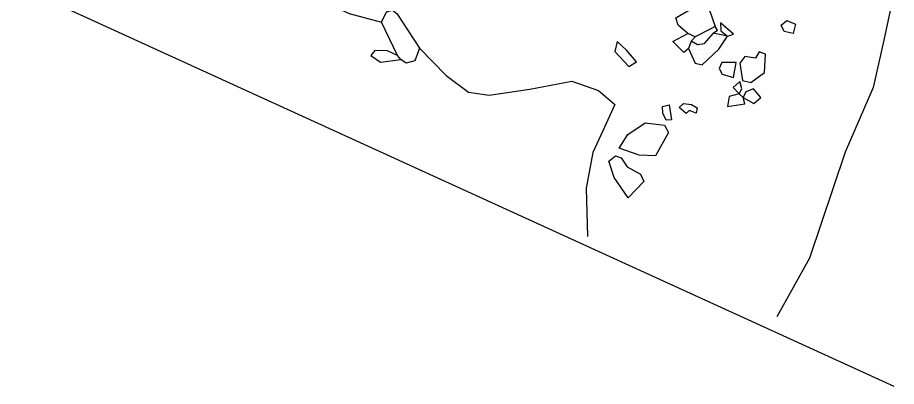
# Model space of a CAD drawing. Header units: metres. Extents: x 3.74 to 6.25, y -20.83 to -16.7.
# Drawn here: x 3.743 to 6.255, y -20.826 to -19.772 of the extents above; entities that cross this region are included whole.
import ezdxf

# ---------------------------------------------------------------- set-up
doc = ezdxf.new("R2010")
doc.units = ezdxf.units.M
doc.header["$LTSCALE"] = 25
doc.header["$MEASUREMENT"] = 0
doc.linetypes.add('STRICHPUNKTX2', pattern=[2, 1, -0.5, 0, -0.5])
doc.layers.get('0').update_dxf_attribs({"linetype": 'CONTINUOUS'})
for name, color, linetype in [('BEFUND', 1, 'CONTINUOUS'), ('GRABUNGSGRENZE', 3, 'STRICHPUNKTX2'), ('STEINE', 4, 'CONTINUOUS'), ('STEINESCHRAFF', 4, 'CONTINUOUS')]:
    doc.layers.add(name, color=color, linetype=linetype)

# ---------------------------------------------------------------- blocks, each defined once
blk = doc.blocks.new('*X6')
at = {"color": 0}
for p, q in [((576.25, -1980), (576.25, -1980)), ((576.875, -1981.25), (576.875, -1981.25)), ((578.125, -1981.25), (578.125, -1981.25)), ((571.875, -1983.75), (571.875, -1983.75)), ((572.5, -1982.5), (572.5, -1982.5)), ((573.125, -1983.75), (573.125, -1983.75)), ((573.75, -1982.5), (573.75, -1982.5)), ((574.375, -1983.75), (574.375, -1983.75)), ((575, -1982.5), (575, -1982.5)), ((575.625, -1983.75), (575.625, -1983.75)), ((576.25, -1982.5), (576.25, -1982.5)), ((566.875, -1986.25), (566.875, -1986.25)), ((567.5, -1985), (567.5, -1985)), ((568.125, -1986.25), (568.125, -1986.25)), ((568.75, -1985), (568.75, -1985)), ((569.375, -1986.25), (569.375, -1986.25)), ((570, -1985), (570, -1985)), ((570.625, -1986.25), (570.625, -1986.25)), ((571.25, -1985), (571.25, -1985)), ((571.875, -1986.25), (571.875, -1986.25)), ((572.5, -1985), (572.5, -1985)), ((573.125, -1986.25), (573.125, -1986.25)), ((573.75, -1985), (573.75, -1985)), ((574.375, -1986.25), (574.375, -1986.25)), ((575, -1985), (575, -1985)), ((567.5, -1987.5), (567.5, -1987.5)), ((568.125, -1988.75), (568.125, -1988.75)), ((568.75, -1987.5), (568.75, -1987.5)), ((569.375, -1988.75), (569.375, -1988.75)), ((570, -1987.5), (570, -1987.5)), ((570.625, -1988.75), (570.625, -1988.75)), ((571.25, -1987.5), (571.25, -1987.5)), ((571.875, -1988.75), (571.875, -1988.75)), ((572.5, -1987.5), (572.5, -1987.5)), ((568.75, -1990), (568.75, -1990)), ((570, -1990), (570, -1990))]:
    blk.add_line(p, q, dxfattribs=at)

msp = doc.modelspace()

# ---------------------------------------------------------------- linework, layer by layer
at = {"layer": 'BEFUND'}
for points in [[(4.3448, -19.412), (4.4496, -19.4095), (4.5293, -19.3939), (4.5843, -19.4094), (4.6364, -19.4489), (4.66, -19.5164), (4.6267, -19.5577), (4.5779, -19.5737), (4.5154, -19.5836), (4.5028, -19.6223), (4.5355, -19.6563), (4.6065, -19.7221), (4.6906, -19.7604), (4.7827, -19.7849)], [(5.6266, -19.4645), (5.6898, -19.4957), (5.7657, -19.5249), (5.9311, -19.5583), (6.0863, -19.5805), (6.1978, -19.6136), (6.242, -19.7243), (6.2181, -19.8362), (6.1882, -19.9717), (6.1081, -20.1566), (6.0066, -20.4591), (5.9128, -20.6273)], [(4.8919, -19.8587), (4.968, -19.9377), (5.0313, -19.9852), (5.0908, -19.9931), (5.2067, -19.9763), (5.3271, -19.9535), (5.4035, -19.9801), (5.4499, -20.0201), (5.4157, -20.0955), (5.387, -20.1571), (5.3676, -20.2594), (5.3717, -20.3972)]]:
    msp.add_lwpolyline(points, dxfattribs=at)
at = {"layer": 'GRABUNGSGRENZE', "flags": 128}
msp.add_lwpolyline([(6.2477, -20.8263), (3.8885, -19.7485), (3.8704, -19.5538), (3.8922, -19.3071), (3.8893, -19.0971), (3.8725, -18.9629), (3.7852, -18.7609), (3.7534, -18.5906), (3.7441, -18.3272), (3.7433, -18.2454), (3.9931, -18.1538), (4.0113, -18.0042), (3.8208, -17.8102), (3.843, -17.6682), (3.8438, -17.3702), (3.9413, -17.3357), (3.9404, -17.2452), (3.8727, -17.2358), (3.9126, -16.6966), (4.2249, -16.7034), (4.2336, -18.4975), (4.9694, -18.946), (5.3588, -19.2856), (6.2545, -19.5493)], dxfattribs=at)
at = {"layer": 'STEINE'}
for points in [[(5.6795, -19.8268), (5.6581, -19.8168), (5.6305, -19.7935), (5.6238, -19.7727), (5.6999, -19.7281), (5.7209, -19.7529), (5.7363, -19.7971), (5.7226, -19.8048), (5.6795, -19.8268)], [(4.8289, -19.8798), (4.7827, -19.7849), (4.7979, -19.7548), (4.8146, -19.7507), (4.8274, -19.7603), (4.8919, -19.8587), (4.8783, -19.8954), (4.8534, -19.9021), (4.8386, -19.891)], [(5.7715, -19.8244), (5.7893, -19.8188), (5.7515, -19.7864), (5.7532, -19.8098), (5.7715, -19.8244)], [(5.925, -19.7933), (5.9412, -19.78), (5.9662, -19.7905), (5.9597, -19.817), (5.9342, -19.811), (5.925, -19.7933)], [(5.7308, -19.8165), (5.743, -19.8073), (5.7363, -19.7971)], [(5.6608, -19.86), (5.6466, -19.8712), (5.6155, -19.8403), (5.6581, -19.8168)], [(5.6608, -19.86), (5.6793, -19.9021), (5.6992, -19.9066), (5.7473, -19.8617), (5.7715, -19.8244), (5.7308, -19.8165), (5.7045, -19.8471), (5.6857, -19.8492), (5.6684, -19.8386), (5.6608, -19.86)], [(5.6795, -19.8268), (5.6684, -19.8386)], [(5.512, -19.8977), (5.4834, -19.8648), (5.4563, -19.84), (5.4498, -19.8685), (5.4902, -19.9111), (5.512, -19.8977)], [(4.8289, -19.8798), (4.8004, -19.8667), (4.7638, -19.8658), (4.7531, -19.8796), (4.7802, -19.8988), (4.8386, -19.891), (4.8289, -19.8798)], [(5.8075, -19.9016), (5.8148, -19.9519), (5.8387, -19.9574), (5.8772, -19.9282), (5.8806, -19.8763), (5.8622, -19.8693), (5.8516, -19.8877), (5.8211, -19.8832), (5.8075, -19.9016)], [(5.7963, -19.9001), (5.7561, -19.9003), (5.748, -19.9171), (5.7562, -19.9333), (5.7888, -19.9434), (5.7963, -19.9001)], [(5.8067, -19.954), (5.7884, -19.9718), (5.8053, -19.9901), (5.8124, -19.9758), (5.8067, -19.954)], [(5.817, -19.9997), (5.8471, -20.0174), (5.8669, -20.0005), (5.8464, -19.9757), (5.8246, -19.9844), (5.817, -19.9997)], [(5.8053, -19.9901), (5.7768, -19.9968), (5.7714, -20.0263), (5.8217, -20.0185), (5.817, -19.9997), (5.8053, -19.9901)], [(5.5966, -20.0652), (5.5869, -20.0454), (5.5863, -20.0256), (5.6051, -20.0209), (5.6119, -20.0641), (5.5966, -20.0652)], [(5.6336, -20.0289), (5.6462, -20.0172), (5.6691, -20.0201), (5.6854, -20.0292), (5.6819, -20.0445), (5.6626, -20.0375), (5.6535, -20.0456), (5.6336, -20.0289)], [(5.4627, -20.1451), (5.4874, -20.1058), (5.5366, -20.0721), (5.5921, -20.079), (5.6029, -20.1003), (5.566, -20.167), (5.5192, -20.1647), (5.4627, -20.1451)], [(5.4323, -20.1824), (5.4516, -20.1665), (5.4679, -20.1726), (5.4853, -20.1984), (5.5235, -20.2196), (5.5323, -20.2404), (5.4877, -20.2869), (5.4483, -20.2291), (5.4323, -20.1824)]]:
    msp.add_lwpolyline(points, dxfattribs=at)

# ---------------------------------------------------------------- block references
at = {"layer": 'STEINESCHRAFF', "xscale": 0.01, "yscale": 0.01, "zscale": 0.01}
msp.add_blockref('*X6', (0, 0), dxfattribs=at)

doc.saveas('drawing.dxf')
